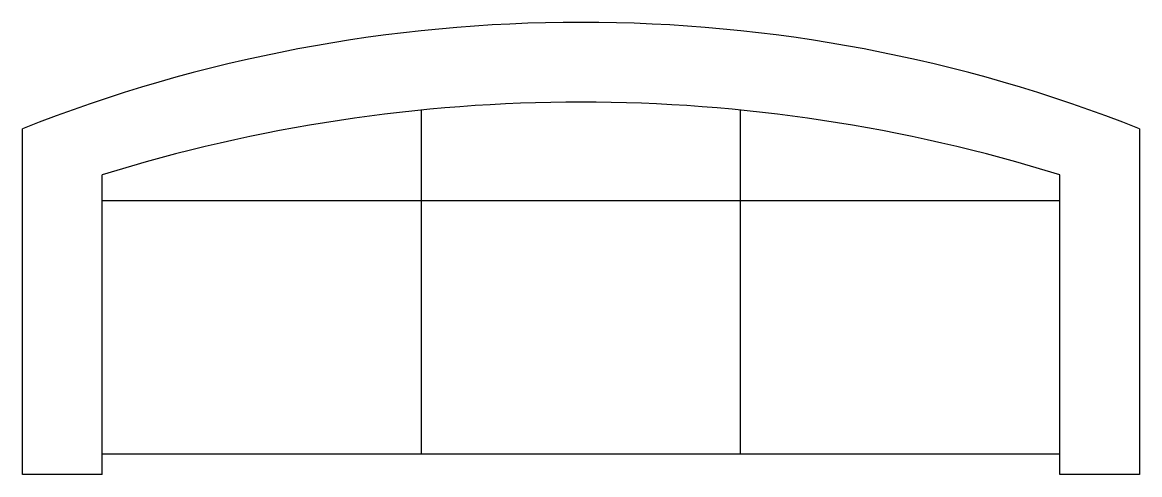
# Model space of a CAD drawing. Header units: centimetres. Extents: x -107 to 107, y -86 to 0.
import ezdxf

# ---------------------------------------------------------------- set-up
doc = ezdxf.new("R2010")
doc.units = ezdxf.units.CM
doc.header["$LTSCALE"] = 48
doc.header["$MEASUREMENT"] = 0
doc.layers.get('0').update_dxf_attribs({"linetype": 'CONTINUOUS'})

msp = doc.modelspace()

# ---------------------------------------------------------------- linework, layer by layer
at = {"linetype": 'Continuous'}
for p, q in [((-30.48, -82.4), (-30.48, -16.76)), ((30.48, -82.4), (30.48, -16.76)), ((-91.44, -86.36), (-91.44, -29.13)), ((91.44, -86.36), (91.44, -29.13)), ((-91.44, -33.99), (91.44, -33.99)), ((-91.44, -82.4), (91.44, -82.4))]:
    msp.add_line(p, q, dxfattribs=at)
for points in [[(-91.44, -86.36), (-106.68, -86.36), (-106.68, -20.32)], [(106.68, -20.32), (106.68, -86.36), (91.44, -86.36)]]:
    msp.add_lwpolyline(points, dxfattribs=at)
for centre, radius, start, end in [((0, -290.2), 290.2, 68.4314, 111.5686), ((0, -323.08), 307.84, 72.7203, 107.2797)]:
    msp.add_arc(centre, radius, start, end, dxfattribs=at)

doc.saveas('drawing.dxf')
